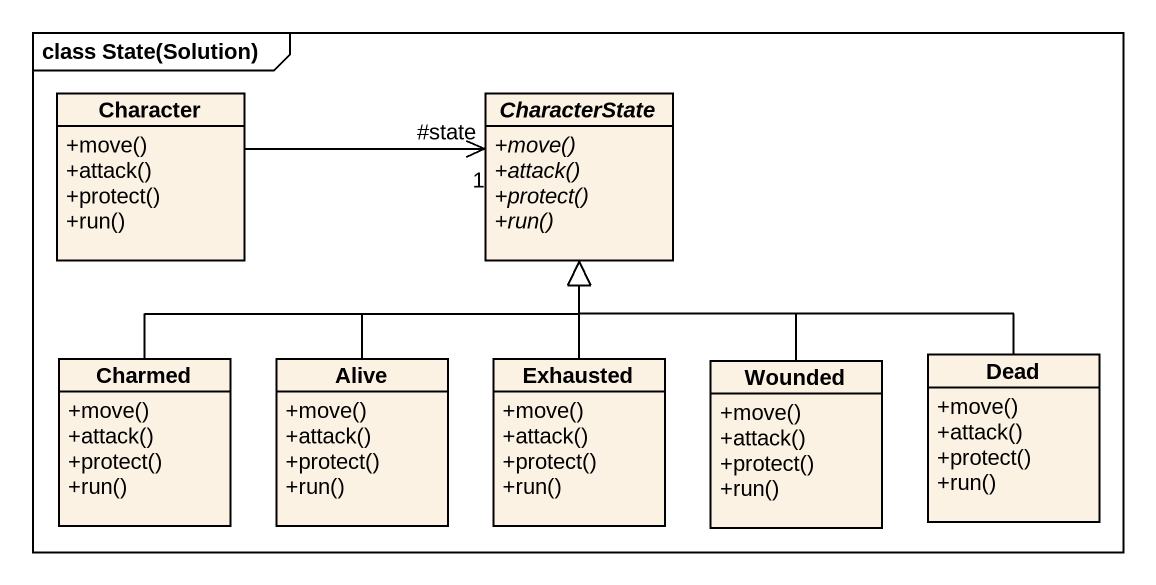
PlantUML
@startuml
mainframe class State(Solution)
hide circle
hide empty members
skinparam classAttributeIconSize 0
class Character {
  +move()
  +attack()
  +protect()
  +run()
}
abstract class CharacterState {
  {abstract} +move()
  {abstract} +attack()
  {abstract} +protect()
  {abstract} +run()
}
class Charmed {
  +move()
  +attack()
  +protect()
  +run()
}
class Alive {
  +move()
  +attack()
  +protect()
  +run()
}
class Exhausted {
  +move()
  +attack()
  +protect()
  +run()
}
class Wounded {
  +move()
  +attack()
  +protect()
  +run()
}
class Dead {
  +move()
  +attack()
  +protect()
  +run()
}
Character -right-> "#state\n1" CharacterState
Charmed -up-|> CharacterState
Alive -up-|> CharacterState
Exhausted -up-|> CharacterState
Wounded -up-|> CharacterState
Dead -up-|> CharacterState
@enduml
